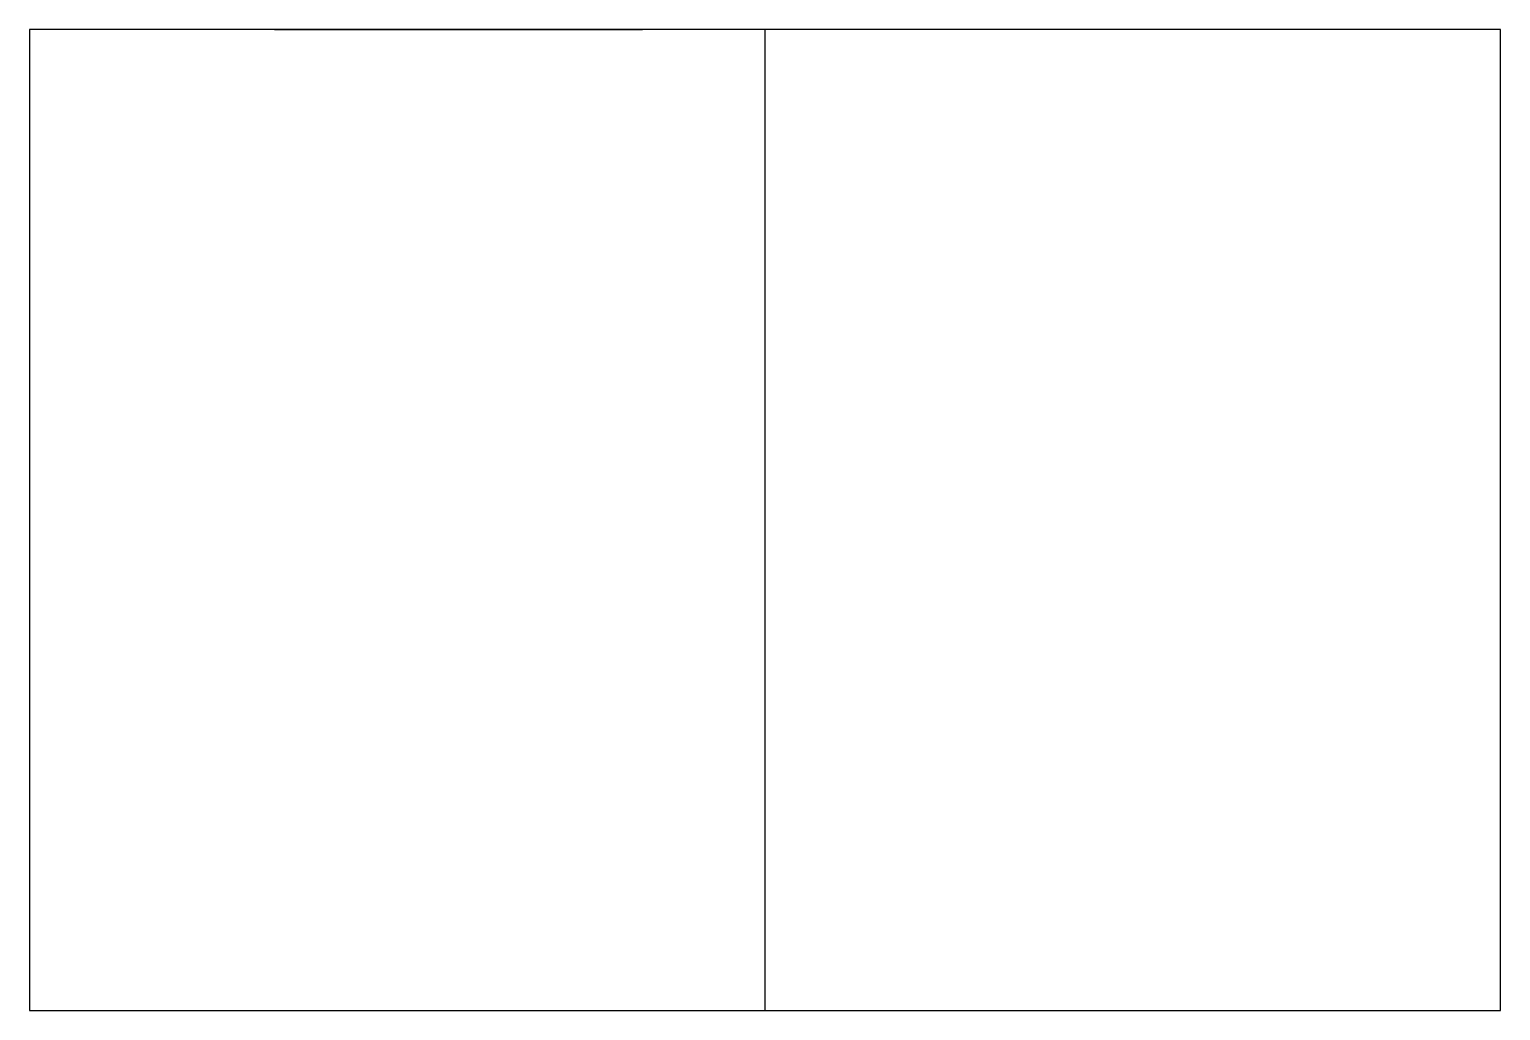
# Model space of a CAD drawing. Header units: millimetres. Extents: x 6 to 100006000, y -1 to 200004000.
# Drawn here: x 100000000 to 100006000, y 200000000 to 200004000 of the extents above; entities outside this region: 1.
import ezdxf

# ---------------------------------------------------------------- set-up
doc = ezdxf.new("R2010")
doc.units = ezdxf.units.MM
for name, color, linetype in [('DOOR', 7, 'Continuous'), ('REFERENCE', 7, 'Continuous'), ('WALL', 7, 'Continuous'), ('WINDOW', 7, 'Continuous')]:
    doc.layers.add(name, color=color, linetype=linetype)

msp = doc.modelspace()

# ---------------------------------------------------------------- linework, layer by layer
at = {"layer": 'DOOR'}
for p, q in [((100003000, 200001100), (100003000, 200002000)), ((100000800, 200000000), (100001700, 200000000))]:
    msp.add_line(p, q, dxfattribs=at)
at = {"layer": 'WALL'}
msp.add_line((100003000, 200000000), (100003000, 200004000), dxfattribs=at)
msp.add_lwpolyline([(100000000, 200000000), (100006000, 200000000), (100006000, 200004000), (100000000, 200004000)], close=True, dxfattribs=at)
at = {"layer": 'WINDOW'}
msp.add_line((100001000, 200004000), (100002500, 200004000), dxfattribs=at)

# ---------------------------------------------------------------- texts
at = {"layer": 'REFERENCE'}
msp.add_text('SYNTHETIC REFERENCE ONLY', height=100, dxfattribs=at).set_placement((0, 0))

doc.saveas('drawing.dxf')
